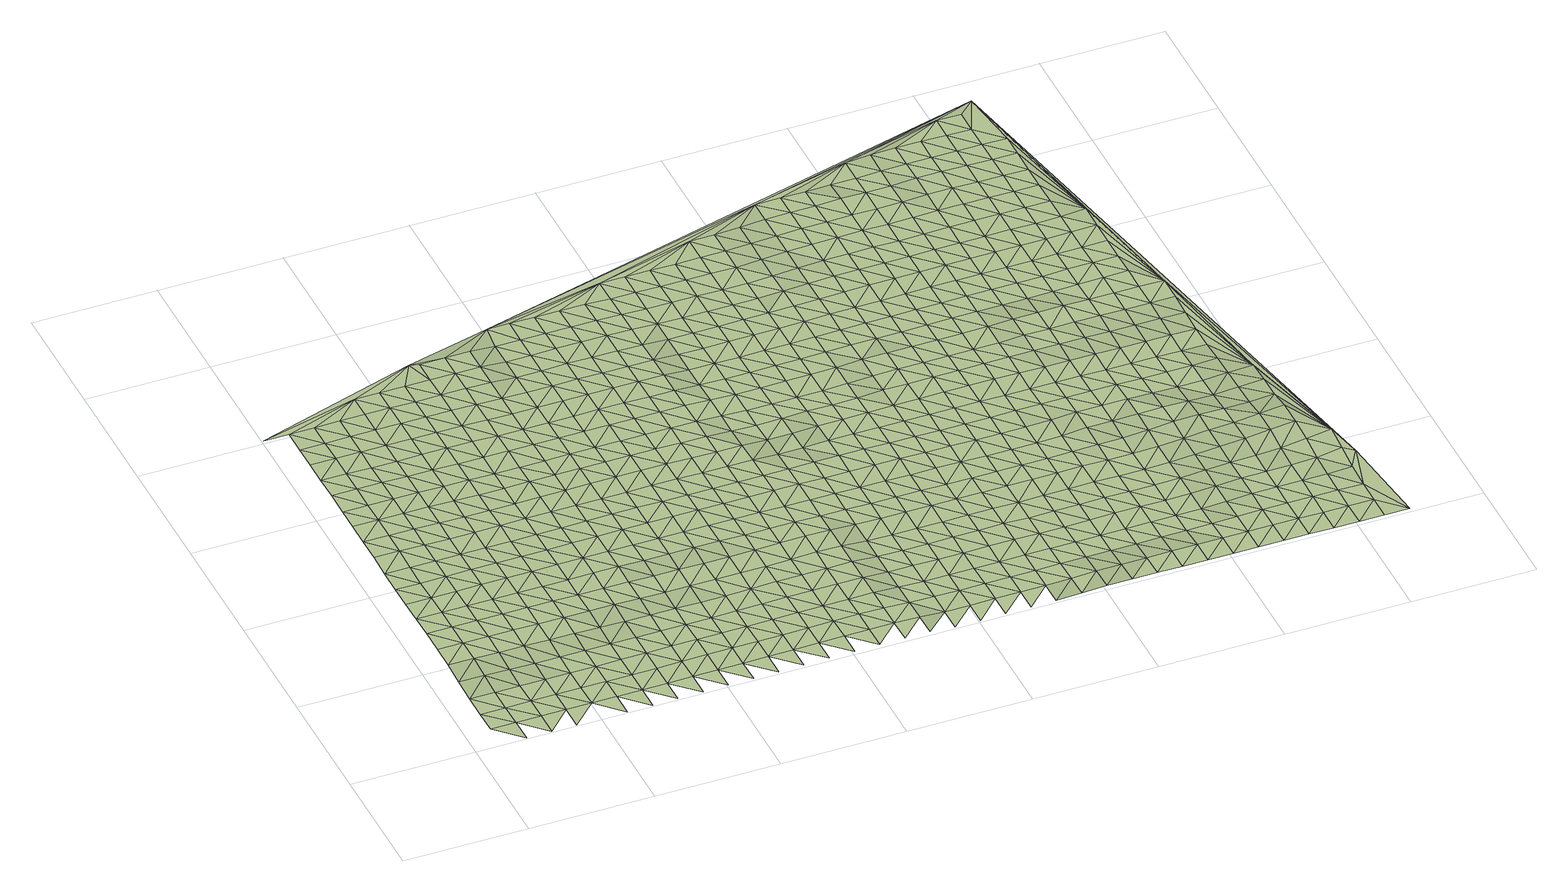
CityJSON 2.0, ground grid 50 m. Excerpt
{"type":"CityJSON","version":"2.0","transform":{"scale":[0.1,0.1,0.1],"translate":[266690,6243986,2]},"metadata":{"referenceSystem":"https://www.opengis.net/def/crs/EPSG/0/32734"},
"CityObjects":{
"terrain1":{"type":"TINRelief","geometry":[{"type":"CompositeSurface","lod":"1","boundaries":[[[0,1,2]],[[0,3,1]],[[4,5,2]],[[2,1,4]],[[5,6,7]],[[4,8,5]],[[5,8,6]],[[7,9,10]],[[4,1,11]],[[11,1,12]],[[7,6,9]],[[13,14,10]],[[4,15,8]],[[15,4,11]],[[14,13,16]],[[13,10,9]],[[6,8,17]],[[15,17,8]],[[11,12,18]],[[19,20,16]],[[9,6,21]],[[16,13,19]],[[11,18,15]],[[6,17,21]],[[22,20,23]],[[13,9,24]],[[20,19,25]],[[21,24,9]],[[22,23,26]],[[17,15,27]],[[23,20,25]],[[15,18,28]],[[19,13,29]],[[17,27,21]],[[24,29,13]],[[27,15,28]],[[30,26,31]],[[32,18,33]],[[34,25,19]],[[23,31,26]],[[35,24,21]],[[29,34,19]],[[32,28,18]],[[35,21,27]],[[36,30,37]],[[31,38,30]],[[39,23,25]],[[24,40,29]],[[34,41,25]],[[37,42,36]],[[30,38,37]],[[40,24,35]],[[27,28,43]],[[39,25,41]],[[44,28,32]],[[45,31,23]],[[46,34,29]],[[35,27,43]],[[46,29,40]],[[43,28,44]],[[47,48,42]],[[31,45,38]],[[42,37,49]],[[23,39,45]],[[50,41,34]],[[48,47,51]],[[35,52,40]],[[42,49,47]],[[34,46,50]],[[37,38,53]],[[43,52,35]],[[54,44,32]],[[45,53,38]],[[32,55,56]],[[51,57,58]],[[39,41,59]],[[41,50,60]],[[61,49,37]],[[46,40,62]],[[57,51,47]],[[32,56,54]],[[52,63,40]],[[39,59,45]],[[64,43,44]],[[53,61,37]],[[59,41,60]],[[58,65,66]],[[46,62,50]],[[62,40,63]],[[47,49,67]],[[43,64,52]],[[57,65,58]],[[64,44,54]],[[68,53,45]],[[61,67,49]],[[60,50,69]],[[68,45,59]],[[70,66,71]],[[72,63,52]],[[65,73,66]],[[62,69,50]],[[74,57,47]],[[53,75,61]],[[56,76,54]],[[67,77,47]],[[52,64,72]],[[70,71,78]],[[71,66,73]],[[75,53,68]],[[79,76,56]],[[57,74,65]],[[59,60,80]],[[74,47,77]],[[69,81,60]],[[82,67,61]],[[83,62,63]],[[54,84,64]],[[63,72,85]],[[86,78,87]],[[68,59,80]],[[82,61,75]],[[80,60,81]],[[76,84,54]],[[88,73,65]],[[62,83,69]],[[71,87,78]],[[83,63,85]],[[89,77,67]],[[64,90,72]],[[65,74,88]],[[68,91,75]],[[67,82,89]],[[84,90,64]],[[92,81,69]],[[87,93,86]],[[80,91,68]],[[94,71,73]],[[85,72,95]],[[73,88,96]],[[69,83,92]],[[74,77,97]],[[98,86,99]],[[77,89,100]],[[90,95,72]],[[71,94,87]],[[82,75,101]],[[84,76,102]],[[94,73,96]],[[91,103,75]],[[76,104,105]],[[74,97,88]],[[106,80,81]],[[85,107,83]],[[97,77,100]],[[81,92,108]],[[82,101,89]],[[101,75,103]],[[95,107,85]],[[76,105,102]],[[109,93,87]],[[80,106,91]],[[110,90,84]],[[106,81,108]],[[96,88,111]],[[83,112,92]],[[87,94,109]],[[100,89,113]],[[90,110,95]],[[97,111,88]],[[107,112,83]],[[84,102,110]],[[86,93,99]],[[114,103,91]],[[101,113,89]],[[96,115,94]],[[108,92,116]],[[93,109,117]],[[91,106,114]],[[111,115,96]],[[112,116,92]],[[118,97,100]],[[107,95,119]],[[113,120,100]],[[95,110,121]],[[94,122,109]],[[123,101,103]],[[106,108,124]],[[105,125,102]],[[103,114,126]],[[105,127,128]],[[97,118,111]],[[118,100,120]],[[115,122,94]],[[95,121,119]],[[116,124,108]],[[101,123,113]],[[129,112,107]],[[102,125,110]],[[123,103,126]],[[105,128,125]],[[93,117,99]],[[117,109,130]],[[131,114,106]],[[132,115,111]],[[112,129,116]],[[122,130,109]],[[124,131,106]],[[107,119,129]],[[133,120,113]],[[121,110,134]],[[132,111,118]],[[126,114,135]],[[113,123,133]],[[134,110,125]],[[136,122,115]],[[130,137,117]],[[131,135,114]],[[121,138,119]],[[124,116,139]],[[132,136,115]],[[116,129,140]],[[118,120,141]],[[142,123,126]],[[137,99,117]],[[120,133,143]],[[138,121,134]],[[125,128,144]],[[99,145,98]],[[135,142,126]],[[146,147,128]],[[116,140,139]],[[141,132,118]],[[130,122,148]],[[149,131,124]],[[119,150,129]],[[141,120,143]],[[136,151,122]],[[133,123,152]],[[150,119,138]],[[128,147,144]],[[131,149,135]],[[153,134,125]],[[122,151,148]],[[142,152,123]],[[124,139,149]],[[154,137,130]],[[140,129,155]],[[156,136,132]],[[143,133,157]],[[132,141,158]],[[155,129,150]],[[125,144,153]],[[137,154,99]],[[159,142,135]],[[160,138,134]],[[130,148,154]],[[152,157,133]],[[136,156,151]],[[132,158,156]],[[159,135,149]],[[161,141,143]],[[138,160,150]],[[162,139,140]],[[160,134,153]],[[140,155,163]],[[164,152,142]],[[157,161,143]],[[151,165,148]],[[139,162,149]],[[147,166,144]],[[99,154,167]],[[142,159,164]],[[147,168,169]],[[140,163,162]],[[170,158,141]],[[155,150,171]],[[151,156,165]],[[144,166,153]],[[161,170,141]],[[147,169,166]],[[171,150,160]],[[148,172,154]],[[173,157,152]],[[152,164,174]],[[175,156,158]],[[159,149,176]],[[177,163,155]],[[172,148,165]],[[162,178,149]],[[153,179,160]],[[170,175,158]],[[152,174,173]],[[171,177,155]],[[180,167,154]],[[181,161,157]],[[159,176,164]],[[176,149,178]],[[179,153,166]],[[165,156,182]],[[183,162,163]],[[180,154,172]],[[167,145,99]],[[161,181,170]],[[184,171,160]],[[175,182,156]],[[157,173,181]],[[163,177,183]],[[174,164,185]],[[184,160,179]],[[186,172,165]],[[187,178,162]],[[166,169,188]],[[189,167,180]],[[176,185,164]],[[190,191,169]],[[182,186,165]],[[162,183,187]],[[175,170,192]],[[171,193,177]],[[170,181,194]],[[171,184,195]],[[169,191,188]],[[196,180,172]],[[173,174,197]],[[198,179,166]],[[185,199,174]],[[200,176,178]],[[170,194,192]],[[186,196,172]],[[171,195,193]],[[178,187,201]],[[167,189,145]],[[202,182,175]],[[173,197,181]],[[179,198,184]],[[183,177,203]],[[174,199,197]],[[166,188,198]],[[204,189,180]],[[176,200,185]],[[200,178,201]],[[182,202,186]],[[183,203,187]],[[196,204,180]],[[175,192,202]],[[203,177,193]],[[194,181,205]],[[206,199,185]],[[184,207,195]],[[205,181,197]],[[184,198,208]],[[201,187,209]],[[191,210,188]],[[204,211,189]],[[185,200,206]],[[191,212,213]],[[194,214,192]],[[186,215,196]],[[193,195,207]],[[211,145,189]],[[186,202,216]],[[184,208,207]],[[203,209,187]],[[188,210,198]],[[214,194,205]],[[191,213,210]],[[215,204,196]],[[201,217,200]],[[218,197,199]],[[186,216,215]],[[199,206,219]],[[192,220,202]],[[209,217,201]],[[221,208,198]],[[222,203,193]],[[220,192,214]],[[199,219,218]],[[193,207,223]],[[211,224,145]],[[200,225,206]],[[226,205,197]],[[221,198,210]],[[204,227,211]],[[228,216,202]],[[204,215,229]],[[217,225,200]],[[222,193,223]],[[230,209,203]],[[228,202,220]],[[197,218,226]],[[231,214,205]],[[227,224,211]],[[219,206,232]],[[233,207,208]],[[204,229,227]],[[221,234,208]],[[235,145,224]],[[215,216,236]],[[209,230,217]],[[210,213,237]],[[225,232,206]],[[238,239,213]],[[203,222,230]],[[214,231,220]],[[233,223,207]],[[231,205,226]],[[236,216,228]],[[208,234,233]],[[210,237,221]],[[213,239,237]],[[240,229,215]],[[218,219,241]],[[224,227,235]],[[232,242,219]],[[228,220,243]],[[225,217,244]],[[215,236,240]],[[217,230,245]],[[218,241,226]],[[234,221,246]],[[222,223,247]],[[220,231,243]],[[219,242,241]],[[248,223,233]],[[227,229,249]],[[217,245,244]],[[221,237,246]],[[250,232,225]],[[222,247,230]],[[229,240,249]],[[247,223,248]],[[226,251,231]],[[236,228,252]],[[233,234,253]],[[228,243,254]],[[255,235,227]],[[232,250,242]],[[251,226,241]],[[225,244,250]],[[234,246,253]],[[252,240,236]],[[256,245,230]],[[257,237,239]],[[227,249,255]],[[252,228,254]],[[239,258,259]],[[231,260,243]],[[235,261,145]],[[256,230,247]],[[262,248,233]],[[237,257,246]],[[260,231,251]],[[233,253,263]],[[239,259,257]],[[264,241,242]],[[255,265,235]],[[242,250,266]],[[254,243,267]],[[249,240,268]],[[269,244,245]],[[270,240,252]],[[256,271,245]],[[233,263,262]],[[246,272,253]],[[273,247,248]],[[267,243,260]],[[242,266,264]],[[268,255,249]],[[274,251,241]],[[244,269,250]],[[268,240,270]],[[245,271,269]],[[272,246,257]],[[247,273,256]],[[273,248,262]],[[251,274,260]],[[275,252,254]],[[263,253,276]],[[277,254,267]],[[241,264,274]],[[266,250,278]],[[279,257,259]],[[265,261,235]],[[276,253,272]],[[280,265,255]],[[271,256,281]],[[275,254,277]],[[255,268,282]],[[278,250,269]],[[279,259,283]],[[284,270,252]],[[263,285,262]],[[256,273,281]],[[267,260,286]],[[287,272,257]],[[260,274,288]],[[255,282,280]],[[285,263,276]],[[268,270,284]],[[264,266,289]],[[290,269,271]],[[252,275,284]],[[266,278,291]],[[257,279,287]],[[262,292,273]],[[260,288,286]],[[271,281,290]],[[293,277,267]],[[264,289,274]],[[266,291,289]],[[292,262,285]],[[265,280,261]],[[282,268,294]],[[269,295,278]],[[276,272,296]],[[272,287,297]],[[279,283,298]],[[273,299,281]],[[284,294,268]],[[267,286,293]],[[269,290,295]],[[288,274,300]],[[275,277,301]],[[272,297,296]],[[299,273,292]],[[302,280,282]],[[303,291,278]],[[304,285,276]],[[279,298,287]],[[300,274,289]],[[275,301,284]],[[281,305,290]],[[294,302,282]],[[301,277,293]],[[278,295,303]],[[288,306,286]],[[285,304,292]],[[276,296,304]],[[281,299,305]],[[297,287,307]],[[306,288,300]],[[308,261,280]],[[309,294,284]],[[310,289,291]],[[295,290,311]],[[302,308,280]],[[303,312,291]],[[298,307,287]],[[286,313,293]],[[309,284,301]],[[311,290,305]],[[314,299,292]],[[306,313,286]],[[291,312,310]],[[292,304,315]],[[294,316,302]],[[317,300,289]],[[303,295,318]],[[319,296,297]],[[307,320,297]],[[308,321,261]],[[322,298,323]],[[316,294,309]],[[318,295,311]],[[292,315,314]],[[301,293,324]],[[296,319,304]],[[325,305,299]],[[313,326,293]],[[289,310,317]],[[297,320,319]],[[327,306,300]],[[328,308,302]],[[329,312,303]],[[309,301,324]],[[305,325,311]],[[330,307,298]],[[328,302,316]],[[324,293,326]],[[303,318,329]],[[299,314,325]],[[306,327,313]],[[315,304,331]],[[327,300,317]],[[332,321,308]],[[307,330,320]],[[331,304,319]],[[298,322,330]],[[309,333,316]],[[334,310,312]],[[308,328,332]],[[312,329,335]],[[336,326,313]],[[318,311,337]],[[324,333,309]],[[311,325,338]],[[310,334,317]],[[339,319,320]],[[314,315,340]],[[313,327,336]],[[312,335,334]],[[315,331,341]],[[318,337,329]],[[311,338,337]],[[320,330,339]],[[321,332,342]],[[328,316,343]],[[322,344,345]],[[314,340,325]],[[333,346,316]],[[315,341,340]],[[317,347,327]],[[348,324,326]],[[319,349,331]],[[326,336,350]],[[328,343,332]],[[335,329,351]],[[322,345,330]],[[343,316,346]],[[334,347,317]],[[319,339,349]],[[324,348,333]],[[352,338,325]],[[348,326,350]],[[337,351,329]],[[336,327,353]],[[354,341,331]],[[352,325,340]],[[342,332,355]],[[330,356,339]],[[261,321,357]],[[347,353,327]],[[331,349,354]],[[358,346,333]],[[334,335,359]],[[343,355,332]],[[351,360,335]],[[356,330,345]],[[361,350,336]],[[362,337,338]],[[333,348,358]],[[352,363,338]],[[359,347,334]],[[349,339,364]],[[365,340,341]],[[353,361,336]],[[335,360,359]],[[354,366,341]],[[337,362,351]],[[338,363,362]],[[364,339,356]],[[355,367,342]],[[368,343,346]],[[350,369,348]],[[370,345,371]],[[340,365,352]],[[346,358,372]],[[341,366,365]],[[373,353,347]],[[354,349,374]],[[361,369,350]],[[357,321,342]],[[343,368,355]],[[375,360,351]],[[368,346,372]],[[347,359,373]],[[374,349,364]],[[358,348,376]],[[363,352,377]],[[378,356,345]],[[351,362,375]],[[379,366,354]],[[369,376,348]],[[352,365,377]],[[380,361,353]],[[381,367,355]],[[356,378,364]],[[353,373,382]],[[354,374,379]],[[345,370,378]],[[383,372,358]],[[359,360,384]],[[362,363,385]],[[355,368,381]],[[360,375,386]],[[361,380,369]],[[353,382,380]],[[376,383,358]],[[377,385,363]],[[359,384,373]],[[357,342,367]],[[365,366,387]],[[360,386,384]],[[366,379,388]],[[368,372,389]],[[375,362,390]],[[374,364,391]],[[364,378,392]],[[367,381,393]],[[394,376,369]],[[370,395,396]],[[365,387,377]],[[383,389,372]],[[385,390,362]],[[366,388,387]],[[382,373,397]],[[374,391,379]],[[394,369,380]],[[364,392,391]],[[381,368,398]],[[399,386,375]],[[370,396,378]],[[384,397,373]],[[400,383,376]],[[401,385,377]],[[389,398,368]],[[390,399,375]],[[388,379,402]],[[394,400,376]],[[401,377,387]],[[357,367,393]],[[380,382,403]],[[404,393,381]],[[405,392,378]],[[397,406,382]],[[391,402,379]],[[385,407,390]],[[408,384,386]],[[398,404,381]],[[399,409,386]],[[405,378,396]],[[389,383,410]],[[403,394,380]],[[382,406,403]],[[400,411,383]],[[407,385,401]],[[387,388,412]],[[386,409,408]],[[402,413,388]],[[414,399,390]],[[415,397,384]],[[416,391,392]],[[383,411,410]],[[405,417,392]],[[404,418,393]],[[419,398,389]],[[420,396,421]],[[401,387,412]],[[414,390,407]],[[388,413,412]],[[397,415,406]],[[422,400,394]],[[391,416,402]],[[394,403,423]],[[384,408,415]],[[392,417,416]],[[418,357,393]],[[398,419,404]],[[424,409,399]],[[396,420,405]],[[389,410,419]],[[400,422,411]],[[401,425,407]],[[394,423,422]],[[399,414,424]],[[403,406,426]],[[427,413,402]],[[412,425,401]],[[428,418,404]],[[417,405,429]],[[415,426,406]],[[402,416,427]],[[411,430,410]],[[408,409,431]],[[428,404,419]],[[409,424,432]],[[405,420,429]],[[433,423,403]],[[414,407,434]],[[430,411,422]],[[425,435,407]],[[408,431,415]],[[416,417,436]],[[437,357,418]],[[438,412,413]],[[426,433,403]],[[409,432,431]],[[413,427,439]],[[410,440,419]],[[414,434,424]],[[434,407,435]],[[417,429,436]],[[418,428,437]],[[422,423,441]],[[420,442,443]],[[412,438,425]],[[430,440,410]],[[413,439,438]],[[444,426,415]],[[427,416,445]],[[433,441,423]],[[432,424,446]],[[420,443,429]],[[444,415,431]],[[436,445,416]],[[357,437,447]],[[428,419,448]],[[449,435,425]],[[440,450,419]],[[434,446,424]],[[426,451,433]],[[452,430,422]],[[453,439,427]],[[441,454,422]],[[425,438,449]],[[455,261,357]],[[428,448,437]],[[436,429,456]],[[451,426,444]],[[448,419,450]],[[445,453,427]],[[430,452,440]],[[431,432,457]],[[452,422,454]],[[446,458,432]],[[456,429,443]],[[459,441,433]],[[460,434,435]],[[439,461,438]],[[435,449,462]],[[444,431,457]],[[447,437,463]],[[459,433,451]],[[432,458,457]],[[453,461,439]],[[464,450,440]],[[434,460,446]],[[465,445,436]],[[460,435,462]],[[436,456,466]],[[448,463,437]],[[467,454,441]],[[468,443,469]],[[449,438,470]],[[440,452,464]],[[444,471,451]],[[445,465,453]],[[441,459,467]],[[436,466,465]],[[461,470,438]],[[472,458,446]],[[443,468,456]],[[457,471,444]],[[468,469,473]],[[463,474,447]],[[475,448,450]],[[476,462,449]],[[450,464,477]],[[446,460,472]],[[452,454,478]],[[479,461,453]],[[454,467,480]],[[470,476,449]],[[481,357,447]],[[459,451,482]],[[448,475,463]],[[483,466,456]],[[471,484,451]],[[475,450,477]],[[479,453,465]],[[452,478,464]],[[485,457,458]],[[460,462,486]],[[478,454,480]],[[458,472,487]],[[456,468,483]],[[459,482,467]],[[488,470,461]],[[482,451,484]],[[476,486,462]],[[457,485,471]],[[489,474,463]],[[458,487,485]],[[479,488,461]],[[477,464,490]],[[472,460,491]],[[465,466,492]],[[483,493,466]],[[463,475,489]],[[480,467,494]],[[468,473,495]],[[490,464,478]],[[486,491,460]],[[496,484,471]],[[492,479,465]],[[476,470,497]],[[481,447,474]],[[482,494,467]],[[466,493,492]],[[488,498,470]],[[477,499,475]],[[500,487,472]],[[495,483,468]],[[471,485,496]],[[495,473,501]],[[474,489,502]],[[499,477,490]],[[491,500,472]],[[470,498,497]],[[503,478,480]],[[504,486,476]],[[494,505,480]],[[506,482,484]],[[487,507,485]],[[475,508,489]],[[509,488,479]],[[510,493,483]],[[484,496,511]],[[479,492,512]],[[478,503,490]],[[486,504,491]],[[508,475,499]],[[503,480,505]],[[500,507,487]],[[476,497,504]],[[483,495,510]],[[482,506,494]],[[488,509,498]],[[506,484,511]],[[479,512,509]],[[481,474,502]],[[496,485,513]],[[493,514,492]],[[502,489,515]],[[516,499,490]],[[517,500,491]],[[507,513,485]],[[493,510,514]],[[515,489,508]],[[518,505,494]],[[495,501,519]],[[498,520,497]],[[516,490,503]],[[517,491,504]],[[521,511,496]],[[522,512,492]],[[494,506,518]],[[520,498,509]],[[523,508,499]],[[524,507,500]],[[495,519,510]],[[513,521,496]],[[522,492,514]],[[519,501,525]],[[502,515,526]],[[497,527,504]],[[516,523,499]],[[500,517,524]],[[506,511,528]],[[503,505,529]],[[509,512,530]],[[505,518,531]],[[520,527,497]],[[481,502,526]],[[513,507,532]],[[514,510,533]],[[521,528,511]],[[522,530,512]],[[529,516,503]],[[515,508,534]],[[523,535,508]],[[529,505,531]],[[532,507,524]],[[533,510,519]],[[455,357,481]],[[518,506,536]],[[517,504,537]],[[527,538,504]],[[514,539,522]],[[515,534,526]],[[540,520,509]],[[528,536,506]],[[508,535,534]],[[530,541,509]],[[517,537,524]],[[521,513,542]],[[537,504,538]],[[532,543,513]],[[514,533,539]],[[544,523,516]],[[545,531,518]],[[546,519,525]],[[516,529,547]],[[540,509,541]],[[548,530,522]],[[549,527,520]],[[550,481,526]],[[536,545,518]],[[513,543,542]],[[551,528,521]],[[523,544,535]],[[524,552,532]],[[519,546,533]],[[516,547,544]],[[548,522,539]],[[546,525,553]],[[526,534,550]],[[529,531,554]],[[527,549,538]],[[552,524,537]],[[520,540,549]],[[528,551,536]],[[555,541,530]],[[521,542,551]],[[545,554,531]],[[556,543,532]],[[535,557,534]],[[558,539,533]],[[530,548,555]],[[550,559,481]],[[560,547,529]],[[537,538,561]],[[535,544,557]],[[532,552,556]],[[533,546,558]],[[554,560,529]],[[538,549,561]],[[545,536,562]],[[534,563,550]],[[540,541,564]],[[536,551,565]],[[541,555,566]],[[544,547,567]],[[568,542,543]],[[569,552,537]],[[548,539,570]],[[543,556,571]],[[558,572,539]],[[563,534,557]],[[545,562,554]],[[546,553,573]],[[540,564,549]],[[560,567,547]],[[536,565,562]],[[561,569,537]],[[564,541,566]],[[542,568,551]],[[548,570,555]],[[574,559,550]],[[543,571,568]],[[570,539,572]],[[557,544,575]],[[556,552,576]],[[573,558,546]],[[573,553,577]],[[550,563,574]],[[578,560,554]],[[579,561,549]],[[567,575,544]],[[569,576,552]],[[565,551,580]],[[566,555,581]],[[481,559,455]],[[578,554,562]],[[579,549,564]],[[582,571,556]],[[583,563,557]],[[584,572,558]],[[580,551,568]],[[570,581,555]],[[559,574,585]],[[586,567,560]],[[561,587,569]],[[575,583,557]],[[576,582,556]],[[584,558,573]],[[565,588,562]],[[578,586,560]],[[587,561,579]],[[589,568,571]],[[574,563,590]],[[564,566,591]],[[588,565,580]],[[581,592,566]],[[593,575,567]],[[594,576,569]],[[595,570,572]],[[571,582,589]],[[572,584,596]],[[583,590,563]],[[562,597,578]],[[598,573,577]],[[579,564,591]],[[567,586,593]],[[594,569,587]],[[591,566,592]],[[559,585,455]],[[599,580,568]],[[570,595,581]],[[600,585,574]],[[597,562,588]],[[595,572,596]],[[601,583,575]],[[602,582,576]],[[584,573,598]],[[568,589,599]],[[598,577,603]],[[590,600,574]],[[604,586,578]],[[579,605,587]],[[575,593,601]],[[576,594,602]],[[606,588,580]],[[607,592,581]],[[578,597,604]],[[591,605,579]],[[455,608,261]],[[590,583,609]],[[610,596,584]],[[580,599,606]],[[581,595,607]],[[600,611,585]],[[589,582,612]],[[609,583,601]],[[582,602,613]],[[584,598,610]],[[593,586,614]],[[615,597,588]],[[594,587,616]],[[586,604,617]],[[605,618,587]],[[611,455,585]],[[589,612,599]],[[596,619,595]],[[620,600,590]],[[621,591,592]],[[606,615,588]],[[612,582,613]],[[592,607,622]],[[593,614,601]],[[594,616,602]],[[617,614,586]],[[616,587,618]],[[610,619,596]],[[590,609,620]],[[604,597,623]],[[598,603,624]],[[591,621,605]],[[621,592,622]],[[625,606,599]],[[607,595,626]],[[627,611,600]],[[615,623,597]],[[609,601,628]],[[613,602,629]],[[624,610,598]],[[625,599,612]],[[619,626,595]],[[624,603,630]],[[600,620,627]],[[631,617,604]],[[632,618,605]],[[628,601,614]],[[616,629,602]],[[606,633,615]],[[634,622,607]],[[455,611,635]],[[623,631,604]],[[605,621,632]],[[636,619,610]],[[633,606,625]],[[626,634,607]],[[635,611,627]],[[612,613,637]],[[620,609,638]],[[609,628,639]],[[629,640,613]],[[610,624,636]],[[641,614,617]],[[642,623,615]],[[643,616,618]],[[622,644,621]],[[631,645,617]],[[618,632,646]],[[625,612,637]],[[620,638,627]],[[642,615,633]],[[638,609,639]],[[637,613,640]],[[634,644,622]],[[635,647,455]],[[614,641,628]],[[616,643,629]],[[626,619,648]],[[641,617,645]],[[643,618,646]],[[619,636,649]],[[650,631,623]],[[624,630,651]],[[632,621,652]],[[625,653,633]],[[627,654,635]],[[623,642,650]],[[619,649,648]],[[644,652,621]],[[655,639,628]],[[656,640,629]],[[657,634,626]],[[624,651,636]],[[637,653,625]],[[651,630,658]],[[654,627,638]],[[645,631,659]],[[660,646,632]],[[655,628,641]],[[629,643,656]],[[634,657,644]],[[661,647,635]],[[659,631,650]],[[626,648,657]],[[652,660,632]],[[642,633,662]],[[639,663,638]],[[649,636,664]],[[653,665,633]],[[635,654,661]],[[643,646,666]],[[667,637,640]],[[655,663,639]],[[640,656,668]],[[651,664,636]],[[641,645,669]],[[642,662,650]],[[662,633,665]],[[659,670,645]],[[660,666,646]],[[637,667,653]],[[671,654,638]],[[652,644,672]],[[668,667,640]],[[644,657,673]],[[647,661,674]],[[669,655,641]],[[656,643,675]],[[676,648,649]],[[669,645,670]],[[664,677,649]],[[663,671,638]],[[650,678,659]],[[679,651,658]],[[666,675,643]],[[644,673,672]],[[455,647,680]],[[681,665,653]],[[648,676,657]],[[682,660,652]],[[661,654,683]],[[678,650,662]],[[649,677,676]],[[684,663,655]],[[685,668,656]],[[653,667,681]],[[679,658,686]],[[671,683,654]],[[687,670,659]],[[660,682,666]],[[688,664,651]],[[655,669,684]],[[675,685,656]],[[652,672,682]],[[662,665,689]],[[673,657,690]],[[691,674,661]],[[659,678,687]],[[671,663,692]],[[664,688,677]],[[665,681,689]],[[690,657,676]],[[651,679,688]],[[683,691,661]],[[667,668,693]],[[692,663,684]],[[685,694,668]],[[669,670,695]],[[696,678,662]],[[675,666,697]],[[647,674,680]],[[670,687,698]],[[666,682,699]],[[667,693,681]],[[700,676,677]],[[701,672,673]],[[696,662,689]],[[693,668,694]],[[673,690,702]],[[691,703,674]],[[669,695,684]],[[704,683,671]],[[695,670,698]],[[666,699,697]],[[677,688,700]],[[692,705,671]],[[687,678,706]],[[707,685,675]],[[679,686,708]],[[672,701,682]],[[673,702,701]],[[689,681,709]],[[676,710,690]],[[696,706,678]],[[671,705,704]],[[684,711,692]],[[685,707,694]],[[679,708,688]],[[712,691,683]],[[709,681,693]],[[675,697,707]],[[676,700,710]],[[708,686,713]],[[714,698,687]],[[699,682,715]],[[711,684,695]],[[703,680,674]],[[689,716,696]],[[717,702,690]],[[691,712,703]],[[706,714,687]],[[715,682,701]],[[683,704,712]],[[718,705,692]],[[688,719,700]],[[689,709,716]],[[690,710,717]],[[698,720,695]],[[721,693,694]],[[699,722,697]],[[692,711,718]],[[694,707,723]],[[719,688,708]],[[724,706,696]],[[725,701,702]],[[714,720,698]],[[722,699,715]],[[693,721,709]],[[710,700,726]],[[724,696,716]],[[721,694,723]],[[702,717,725]],[[703,712,727]],[[728,711,695]],[[697,729,707]],[[704,705,730]],[[726,700,719]],[[705,718,731]],[[732,714,706]],[[733,708,713]],[[720,728,695]],[[729,697,722]],[[727,680,703]],[[734,716,709]],[[717,710,735]],[[736,715,701]],[[704,730,712]],[[706,724,732]],[[705,731,730]],[[701,725,737]],[[718,711,738]],[[723,707,739]],[[709,721,734]],[[733,713,740]],[[735,710,726]],[[720,714,741]],[[742,719,708]],[[728,738,711]],[[739,707,729]],[[701,737,736]],[[743,722,715]],[[712,744,727]],[[741,714,732]],[[724,716,745]],[[746,731,718]],[[719,742,726]],[[725,717,747]],[[734,748,716]],[[708,733,742]],[[749,717,735]],[[744,712,730]],[[721,723,750]],[[722,743,729]],[[738,746,718]],[[723,739,751]],[[743,715,736]],[[752,728,720]],[[724,745,732]],[[737,725,747]],[[753,680,727]],[[745,716,748]],[[741,754,720]],[[747,717,749]],[[750,734,721]],[[730,731,755]],[[750,723,751]],[[727,744,753]],[[728,752,738]],[[739,729,756]],[[735,726,757]],[[720,754,752]],[[726,742,758]],[[746,755,731]],[[732,759,741]],[[733,740,760]],[[737,761,736]],[[756,729,743]],[[762,748,734]],[[763,744,730]],[[759,732,745]],[[726,758,757]],[[680,753,764]],[[761,737,747]],[[455,680,608]],[[765,746,738]],[[766,751,739]],[[767,749,735]],[[733,760,742]],[[734,750,762]],[[760,740,768]],[[755,763,730]],[[769,754,741]],[[736,770,743]],[[765,738,752]],[[756,766,739]],[[745,748,771]],[[753,744,772]],[[741,759,769]],[[735,757,767]],[[770,736,761]],[[773,755,746]],[[774,747,749]],[[775,758,742]],[[748,762,771]],[[763,772,744]],[[750,751,776]],[[777,756,743]],[[765,773,746]],[[766,778,751]],[[775,742,760]],[[752,754,779]],[[780,759,745]],[[747,774,761]],[[781,764,753]],[[754,769,782]],[[774,749,767]],[[777,743,770]],[[750,776,762]],[[771,780,745]],[[776,751,778]],[[772,781,753]],[[779,765,752]],[[783,757,758]],[[763,755,784]],[[754,782,779]],[[775,785,758]],[[773,786,755]],[[769,759,787]],[[788,766,756]],[[789,760,768]],[[790,770,761]],[[756,777,791]],[[771,762,792]],[[757,783,767]],[[763,784,772]],[[780,787,759]],[[758,785,783]],[[755,786,784]],[[781,793,764]],[[790,761,774]],[[766,788,778]],[[760,789,775]],[[792,762,776]],[[756,791,788]],[[789,768,794]],[[795,773,765]],[[796,782,769]],[[797,777,770]],[[765,779,798]],[[680,764,799]],[[780,771,800]],[[801,781,772]],[[787,796,769]],[[790,797,770]],[[773,795,786]],[[774,767,802]],[[785,775,803]],[[800,771,792]],[[765,798,795]],[[783,804,767]],[[801,772,784]],[[776,778,805]],[[778,788,806]],[[775,789,803]],[[779,782,807]],[[808,791,777]],[[802,790,774]],[[809,793,781]],[[796,810,782]],[[797,811,777]],[[802,767,804]],[[787,780,812]],[[792,776,805]],[[813,783,785]],[[786,814,784]],[[780,800,815]],[[805,778,806]],[[801,809,781]],[[798,779,807]],[[791,808,788]],[[789,794,816]],[[782,810,807]],[[777,811,808]],[[785,803,813]],[[786,795,814]],[[793,799,764]],[[780,815,812]],[[792,817,800]],[[818,796,787]],[[819,804,783]],[[816,803,789]],[[820,797,790]],[[784,821,801]],[[809,822,793]],[[790,802,823]],[[798,824,795]],[[806,788,825]],[[805,817,792]],[[819,783,813]],[[821,784,814]],[[796,818,810]],[[797,820,811]],[[824,798,807]],[[787,812,818]],[[825,788,808]],[[790,823,820]],[[815,800,826]],[[802,804,827]],[[828,809,801]],[[829,813,803]],[[816,829,803]],[[795,830,814]],[[817,826,800]],[[804,819,827]],[[801,821,828]],[[831,805,806]],[[832,808,811]],[[823,802,827]],[[830,795,824]],[[806,825,833]],[[819,813,829]],[[793,822,799]],[[807,810,834]],[[815,835,812]],[[822,809,836]],[[810,818,837]],[[811,820,832]],[[805,831,817]],[[823,827,820]],[[821,814,838]],[[815,826,835]],[[831,806,833]],[[836,809,828]],[[827,819,829]],[[824,807,834]],[[808,839,825]],[[810,837,834]],[[838,814,830]],[[812,840,818]],[[820,827,832]],[[799,608,680]],[[808,832,839]],[[841,826,817]],[[833,825,839]],[[821,842,828]],[[829,839,827]],[[840,812,835]],[[836,843,822]],[[824,844,830]],[[839,832,827]],[[817,831,841]],[[842,821,838]],[[837,818,845]],[[839,831,833]],[[834,844,824]],[[843,799,822]],[[828,846,836]],[[845,818,840]],[[847,835,826]],[[831,839,841]],[[838,830,848]],[[826,841,849]],[[846,828,842]],[[829,847,839]],[[844,848,830]],[[849,841,839]],[[835,847,840]],[[850,834,837]],[[851,843,836]],[[847,826,849]],[[837,845,852]],[[842,838,853]],[[836,846,851]],[[849,839,847]],[[840,847,845]],[[834,850,844]],[[837,852,850]],[[848,853,838]],[[799,843,854]],[[852,845,847]],[[842,855,846]],[[854,843,851]],[[856,848,844]],[[842,853,855]],[[608,847,829]],[[847,850,852]],[[844,850,856]],[[848,856,853]],[[846,857,851]],[[854,858,799]],[[850,847,856]],[[857,846,855]],[[853,856,855]],[[859,854,851]],[[858,608,799]],[[857,855,856]],[[859,851,857]],[[856,847,608]],[[859,857,856]],[[854,608,858]],[[608,854,859]],[[859,856,608]]]}]}
},
"vertices":[
[102,100,5],[202,100,5],[102,200,2],[202,0,5],[202,200,2],[102,300,2],[202,400,10],[102,400,10],[202,300,2],[202,500,16],[102,500,16],[302,100,5],[302,0,4],[202,600,17],[102,600,17],[302,200,3],[102,705,17],[302,300,1],[402,100,5],[202,705,17],[102,800,15],[302,400,8],[102,900,12],[202,900,12],[302,500,15],[202,800,15],[102,1000,9],[402,300,1],[402,200,4],[302,600,17],[102,1100,11],[202,1000,9],[502,100,5],[402,0,4],[302,705,17],[402,400,6],[102,1200,15],[202,1200,15],[202,1100,11],[302,900,13],[402,500,14],[302,800,16],[102,1300,17],[502,300,2],[502,200,4],[302,1000,10],[402,600,17],[202,1400,17],[102,1400,17],[202,1300,17],[402,705,17],[102,1495,17],[502,400,5],[302,1100,10],[602,200,5],[602,0,6],[602,100,6],[202,1495,17],[102,1600,17],[402,900,14],[402,800,16],[302,1200,14],[502,600,16],[502,500,13],[602,300,3],[202,1600,17],[102,1700,16],[302,1300,17],[402,1000,12],[502,705,16],[102,1800,16],[202,1800,16],[602,400,5],[202,1700,16],[302,1495,17],[402,1100,11],[703,100,6],[302,1400,17],[102,1900,16],[703,0,6],[502,900,15],[502,800,17],[402,1200,11],[602,600,16],[703,200,5],[602,500,12],[102,2000,16],[202,1900,16],[302,1600,17],[402,1300,14],[703,300,4],[502,1000,13],[602,705,16],[202,2000,16],[302,1800,16],[703,400,5],[302,1700,15],[402,1495,16],[2,2000,15],[402,2100,17],[402,1400,16],[502,1200,12],[803,200,5],[502,1100,12],[803,0,7],[803,100,6],[602,900,15],[703,500,10],[602,800,17],[302,1900,17],[803,300,4],[402,1600,16],[703,600,15],[502,1300,12],[602,1000,13],[402,1700,15],[703,705,15],[302,2000,17],[502,1495,15],[803,500,9],[502,1400,14],[803,400,4],[402,1800,16],[602,1200,13],[703,800,17],[903,200,6],[602,1100,12],[903,0,8],[903,100,7],[803,600,15],[402,1900,17],[703,900,16],[502,1600,15],[602,1300,12],[903,300,6],[703,1000,13],[502,1700,16],[402,2000,17],[903,400,4],[803,800,18],[803,705,15],[602,1495,14],[703,1100,13],[602,1400,13],[1003,200,8],[666,2210,17],[1003,0,10],[1003,100,9],[502,1900,17],[803,900,17],[903,500,8],[502,1800,17],[703,1200,15],[1003,300,6],[502,2000,17],[903,600,14],[602,1700,17],[703,1300,13],[602,1600,14],[803,1000,15],[1003,400,6],[703,1400,12],[903,800,18],[903,705,14],[803,1100,14],[602,1800,17],[1103,200,8],[502,2100,17],[1103,0,10],[1103,100,9],[703,1495,13],[1003,500,7],[602,1900,17],[803,1300,15],[803,1200,16],[703,1600,13],[903,1000,16],[1003,600,12],[903,900,17],[1103,300,6],[602,2000,17],[803,1400,14],[703,1700,16],[1003,705,12],[1103,400,6],[903,1100,15],[703,1800,17],[1003,800,17],[1203,200,9],[602,2100,17],[1203,0,11],[1203,100,10],[803,1600,13],[1103,600,12],[803,1495,13],[1103,500,7],[703,1900,17],[903,1300,15],[1203,300,8],[903,1200,16],[1003,1000,17],[1003,900,17],[803,1700,13],[1103,705,12],[703,2000,17],[903,1400,15],[1003,1100,18],[1203,500,7],[1203,400,7],[1103,800,17],[1303,200,10],[703,2100,17],[1303,0,12],[1303,100,12],[903,1495,13],[803,1900,15],[803,1800,14],[1103,900,17],[1003,1300,16],[1003,1200,17],[903,1600,13],[1303,300,9],[1203,705,11],[1203,600,11],[703,2200,17],[1103,1000,17],[1003,1400,15],[803,2100,17],[903,1700,12],[803,2000,17],[1203,800,17],[1003,1495,14],[1103,1100,18],[1303,500,9],[1303,400,10],[803,2200,17],[903,1800,12],[1404,200,12],[1404,0,14],[1404,100,13],[903,1900,12],[1103,1300,16],[1103,1200,17],[1003,1600,14],[1203,1000,17],[1203,900,18],[1404,300,11],[1303,705,11],[1303,600,11],[903,2000,15],[1203,1100,17],[1103,1400,15],[1003,1800,12],[1404,400,12],[1003,1700,13],[903,2100,17],[1303,800,16],[1504,200,14],[1504,0,15],[1504,100,15],[1103,1495,14],[1014,2305,11],[1404,600,12],[1404,500,12],[1203,1300,17],[903,2200,17],[1203,1200,18],[1103,1600,14],[1003,2000,10],[1303,1000,17],[1003,1900,11],[1303,900,18],[1504,300,12],[1404,705,12],[1203,1400,16],[1103,1800,12],[1504,400,12],[1103,1700,13],[1303,1100,17],[1604,100,16],[1003,2200,10],[1404,800,15],[1003,2100,10],[1604,0,17],[1103,1900,11],[1504,500,13],[1203,1600,15],[1604,200,15],[1203,1495,15],[1303,1300,17],[1404,900,17],[1303,1200,19],[1504,600,14],[1203,1700,14],[1103,2000,10],[1404,1000,17],[1604,400,13],[1604,300,13],[1704,100,16],[1504,705,14],[1303,1400,15],[1203,1800,13],[1103,2100,10],[1404,1100,16],[1604,500,14],[1504,800,15],[1303,1495,14],[1704,200,14],[1103,2200,10],[1203,1900,13],[1404,1300,15],[1504,900,17],[1404,1200,17],[1303,1600,14],[1604,705,17],[1604,600,17],[1203,2000,13],[1404,1400,14],[1504,1000,18],[1704,400,13],[1704,300,14],[1103,2305,11],[1804,100,13],[1704,0,18],[1303,1800,13],[1604,800,14],[1303,1700,14],[1404,1495,14],[1203,2100,12],[1504,1100,17],[1804,200,10],[1704,500,15],[1203,2200,10],[1303,1900,12],[1504,1300,13],[1504,1200,16],[1404,1600,14],[1604,1000,18],[1604,900,16],[1804,300,9],[1704,705,16],[1704,600,16],[1203,2305,10],[1303,2100,12],[1804,0,17],[1904,100,7],[1303,2000,12],[1504,1400,12],[1404,1800,12],[1804,400,8],[1404,1700,13],[1604,1100,17],[1704,800,13],[1504,1495,14],[1804,500,9],[1303,2200,11],[1904,200,6],[1504,2405,6],[1404,1900,12],[1604,1300,12],[1604,1200,16],[1504,1600,14],[1704,1000,17],[1704,900,15],[1904,300,6],[1804,705,10],[1804,600,10],[1303,2305,10],[1404,2100,11],[1504,1700,13],[2004,100,7],[1904,0,9],[1404,2000,11],[1604,1400,8],[1904,400,7],[1704,1100,17],[1504,1800,13],[1804,800,12],[2004,200,6],[1904,500,7],[1604,1600,10],[1404,2200,10],[1604,1495,10],[1504,1900,11],[1704,1300,8],[1804,900,15],[1704,1200,13],[1904,705,8],[1904,600,8],[1504,2000,10],[1804,1000,17],[2004,400,7],[2004,300,6],[1404,2305,9],[1604,1700,8],[2004,0,9],[2104,100,8],[1704,1400,5],[1504,2100,9],[1804,1100,18],[1604,1800,7],[1904,800,10],[2004,500,7],[1704,1600,6],[1504,2200,7],[2104,200,7],[1704,1495,6],[1904,900,13],[1804,1300,9],[1804,1200,13],[1604,2000,5],[1604,1900,6],[2004,705,8],[2004,600,8],[1904,1000,16],[1804,1400,6],[2104,400,7],[2104,300,6],[1504,2305,6],[1604,2100,5],[2205,100,8],[2104,0,10],[1704,1800,5],[1704,1700,5],[1904,1100,18],[2004,800,10],[1804,1495,6],[2104,500,8],[1604,2200,4],[2205,200,7],[1704,1900,5],[1904,1300,13],[1904,1200,17],[1804,1600,6],[2004,1000,16],[2004,900,13],[2205,300,6],[1604,2305,4],[2104,705,8],[2104,600,8],[1704,2000,5],[1804,1700,5],[2205,0,10],[2305,100,8],[1904,1400,10],[2205,400,8],[2004,1100,18],[1604,2405,5],[1704,2200,3],[2104,800,10],[1704,2100,4],[1904,1495,7],[1804,1900,6],[2205,500,9],[1804,1800,5],[2205,2605,17],[2305,200,7],[2004,1300,13],[2004,1200,17],[1904,1600,7],[2104,1000,15],[2205,600,9],[2104,900,12],[1704,2305,3],[1804,2000,5],[2305,400,8],[2305,300,7],[1904,1700,8],[2405,100,12],[2305,0,11],[2205,705,9],[2004,1400,10],[2104,1100,17],[2405,0,15],[1704,2405,5],[1804,2200,3],[2205,800,9],[1804,2100,3],[1904,1900,8],[2305,500,10],[1904,1800,7],[1904,2510,5],[2004,1600,7],[2405,200,9],[2004,1495,7],[2104,1300,15],[2205,900,12],[2104,1200,18],[2305,600,9],[1804,2305,3],[1904,2000,7],[2205,1000,14],[2405,400,7],[2405,300,8],[2004,1700,8],[2505,100,15],[2104,1400,12],[2305,800,9],[2305,705,9],[1904,2100,3],[2205,1100,17],[2505,0,20],[1804,2405,4],[2004,1900,8],[2305,900,11],[2004,1800,7],[2104,1600,10],[2205,1200,18],[1904,2200,2],[2405,600,8],[2505,200,10],[2104,1495,10],[2405,500,7],[2205,1300,17],[2505,300,7],[1904,2305,2],[2004,2000,7],[2305,1000,13],[2104,1700,10],[2605,100,16],[2405,705,8],[2205,1400,17],[2505,400,7],[2004,2100,3],[2305,1100,15],[2605,0,21],[1904,2405,5],[2405,800,8],[2205,1495,16],[2104,1900,10],[2505,500,8],[2104,1800,10],[2305,1200,18],[2605,200,10],[2004,2305,2],[2004,2200,2],[2205,1600,16],[2405,1000,11],[2405,900,9],[2605,300,8],[2505,705,9],[2505,600,9],[2305,1400,17],[2305,1300,18],[2104,2100,7],[2205,1700,12],[2705,100,17],[2104,2000,9],[2605,400,9],[2505,800,8],[2004,2405,5],[2305,1495,17],[2405,1100,15],[2705,0,20],[2205,1800,12],[2605,500,10],[2405,1200,18],[2104,2200,6],[2705,200,9],[2004,2510,5],[2205,1900,13],[2505,900,9],[2305,1700,12],[2104,2305,7],[2605,705,10],[2305,1600,17],[2605,600,10],[2205,2000,13],[2405,1400,18],[2505,1000,11],[2705,400,10],[2405,1300,19],[2705,300,8],[2805,100,19],[2104,2405,10],[2205,2100,13],[2505,1100,15],[2805,0,19],[2305,1800,13],[2605,800,9],[2405,1495,18],[2705,500,11],[2505,1200,17],[2205,2200,13],[2805,200,13],[2104,2510,10],[2305,1900,14],[2605,900,9],[2405,1600,18],[2505,1300,20],[2205,2305,14],[2705,705,11],[2705,600,11],[2305,2000,15],[2605,1000,12],[2805,400,10],[2805,300,10],[2405,1700,14],[2905,100,19],[2505,1400,18],[2205,2405,16],[2305,2100,17],[2605,1100,16],[2905,0,19],[2405,1800,14],[2705,800,10],[2505,1495,17],[2805,500,10],[3169,2856,29],[2305,2200,18],[2905,200,13],[2205,2510,16],[2605,1300,20],[2605,1200,16],[2405,2000,16],[2505,1600,17],[2705,1000,15],[2405,1900,15],[2705,900,11],[2905,300,10],[2305,2305,18],[2805,705,10],[2805,600,10],[2505,1700,15],[3006,100,19],[2605,1400,20],[2905,400,10],[2305,2405,19],[2405,2100,18],[2705,1100,18],[3006,0,18],[2505,1800,15],[2805,800,14],[2605,1495,17],[2905,500,10],[2305,2510,19],[3006,200,15],[2705,1300,19],[2405,2305,20],[2405,2200,19],[2705,1200,16],[2505,2000,17],[2605,1600,17],[2805,1000,21],[2905,600,10],[2505,1900,17],[2805,900,20],[2305,2605,18],[3006,400,11],[3006,300,11],[2605,1700,18],[3106,100,18],[2905,705,10],[2705,1400,22],[2405,2405,20],[2505,2100,18],[2805,1100,17],[3006,500,11],[3106,0,18],[2605,1800,17],[2905,800,14],[2405,2510,20],[2705,1600,19],[2505,2200,20],[3106,200,18],[2705,1495,19],[2905,900,20],[2805,1300,16],[2805,1200,15],[2605,2000,18],[2605,1900,18],[2505,2305,22],[3006,705,11],[3006,600,11],[2405,2605,17],[2905,1000,21],[3106,400,16],[3106,300,15],[2705,1700,18],[3206,100,18],[2605,2705,20],[2805,1400,22],[3006,800,21],[2505,2405,23],[2605,2100,18],[2905,1100,17],[3206,0,18],[2705,1800,19],[3206,200,20],[2805,1495,24],[3106,500,18],[2505,2510,23],[2605,2200,18],[2905,1300,16],[2905,1200,15],[2705,2000,19],[2805,1600,24],[3006,1000,20],[2705,1900,20],[3006,900,24],[3206,300,22],[3106,705,19],[3106,600,19],[2505,2605,18],[2605,2405,21],[2605,2305,20],[2805,1700,18],[3006,1100,16],[3306,100,18],[2905,1400,22],[3206,400,23],[2705,2100,19],[2605,2510,21],[3306,0,18],[2805,1800,18],[3106,800,29],[2905,1495,24],[3206,500,24],[2705,2200,20],[3306,200,20],[2805,1900,20],[3006,1300,15],[3106,900,25],[3006,1200,14],[2905,1600,24],[3206,600,27],[3306,300,23],[2605,2605,20],[2805,2000,20],[3106,1000,18],[2705,2405,22],[2705,2305,21],[2905,1700,18],[3406,100,17],[3006,1400,20],[3306,400,23],[3206,800,32],[3206,705,27],[2805,2100,21],[3106,1100,15],[3406,0,17],[2905,1800,18],[3406,200,20],[3206,900,23],[2705,2510,22],[3006,1600,26],[2805,2200,22],[3306,600,33],[3006,1495,26],[3306,500,25],[3106,1300,14],[3106,1200,13],[2905,2000,20],[2705,2605,23],[2905,1900,20],[2805,2305,24],[3206,1000,17],[3406,400,23],[3406,300,22],[3006,1700,21],[3506,100,17],[3306,705,33],[3106,1400,19],[2805,2405,28],[2705,2705,26],[2905,2100,21],[3206,1100,15],[3406,500,30],[3506,0,17],[3006,1800,19],[3306,800,30],[3106,1495,25],[2805,2510,28],[2905,2200,22],[3406,600,44],[3506,200,19],[3206,1300,13],[3306,900,21],[3206,1200,13],[3006,2000,20],[3106,1600,25],[2805,2605,27],[3006,1900,19],[3506,400,27],[2905,2405,28],[3506,300,22],[2905,2305,24],[3106,1700,23],[3306,1100,14],[3606,100,16],[3406,705,44],[3306,1000,17],[3206,1400,18],[2805,2705,28],[3606,0,17],[3006,2200,23],[3106,1800,22],[3406,800,30],[3006,2100,22],[3006,2800,28],[3206,1495,24],[2905,2510,28],[3506,600,53],[3606,200,18],[3506,500,44],[3306,1300,13],[3306,1200,12],[3106,2000,20],[3406,1000,24],[2905,2605,27],[3106,1900,21],[3406,900,27],[3206,1700,25],[3606,300,27],[3006,2305,24],[3206,1600,24],[3707,0,17],[3306,1400,18],[3206,1800,23],[3606,400,45],[3506,800,36],[3006,2405,26],[2905,2705,28],[3506,705,53],[3106,2100,21],[3406,1100,19],[3306,1495,24],[3606,500,59],[3006,2510,26],[3645,362,45],[3106,2200,22],[3406,1300,12],[3506,900,36],[3406,1200,12],[3206,2000,22],[3306,1600,24],[3006,2605,26],[3206,1900,22],[3106,2305,23],[3506,1000,29],[3306,1700,27],[3406,1400,17],[3106,2405,24],[3006,2705,27],[3206,2100,22],[3306,1800,24],[3106,2510,24],[3406,1600,23],[3206,2200,23],[3406,1495,23],[3306,2000,24],[3106,2605,25],[3306,1900,23],[3206,2305,23],[3106,2705,25],[3206,2405,24],[3306,2100,29],[3206,2510,24],[3106,2800,25],[3206,2605,25]
]}
